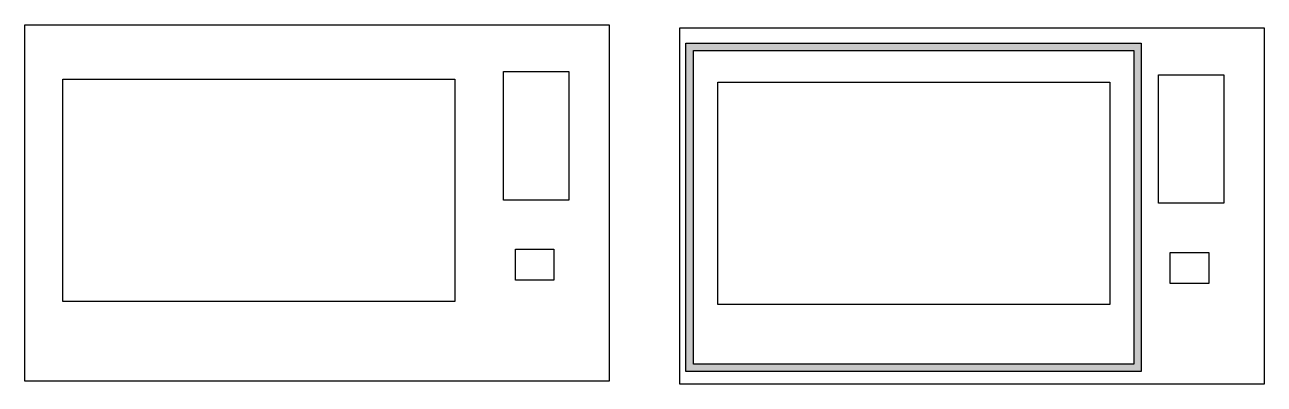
# Model space of a CAD drawing. Header units: millimetres. Extents: x 113 to 603, y 131 to 273.
import ezdxf

# ---------------------------------------------------------------- set-up
doc = ezdxf.new("R2010")
doc.units = ezdxf.units.MM

msp = doc.modelspace()

# ---------------------------------------------------------------- hatches: boundary and pattern name
h = msp.add_hatch(color=256)
h.dxf.hatch_style = 1
h.paths.add_polyline_path([(373.94, 266.07), (373.94, 136.07), (553.94, 136.07), (553.94, 266.07)])
h.paths.add_polyline_path([(550.94, 263.07), (550.94, 139.07), (376.94, 139.07), (376.94, 263.07)], flags=16)

# ---------------------------------------------------------------- linework, layer by layer
for p, q in [((386.51, 162.57), (386.51, 250.57)), ((386.51, 250.57), (541.51, 250.57)), ((541.51, 250.57), (541.51, 162.57)), ((541.51, 162.57), (386.51, 162.57))]:
    msp.add_line(p, q)
for points in [[(112.66, 132.32), (112.66, 273.32), (343.66, 273.32), (343.66, 132.32)], [(371.51, 131.07), (371.51, 272.07), (602.51, 272.07), (602.51, 131.07)], [(373.94, 266.07), (553.94, 266.07), (553.94, 136.07), (373.94, 136.07)], [(376.94, 263.07), (550.94, 263.07), (550.94, 139.07), (376.94, 139.07)], [(327.66, 254.82), (327.66, 203.92), (301.86, 203.92), (301.86, 254.82)], [(282.66, 251.82), (282.66, 163.82), (127.66, 163.82), (127.66, 251.82)], [(586.51, 253.57), (586.51, 202.67), (560.71, 202.67), (560.71, 253.57)], [(321.74, 184.49), (321.74, 172.19), (306.54, 172.19), (306.54, 184.49)], [(580.6, 183.24), (580.6, 170.94), (565.4, 170.94), (565.4, 183.24)]]:
    msp.add_lwpolyline(points, close=True)

doc.saveas('drawing.dxf')
